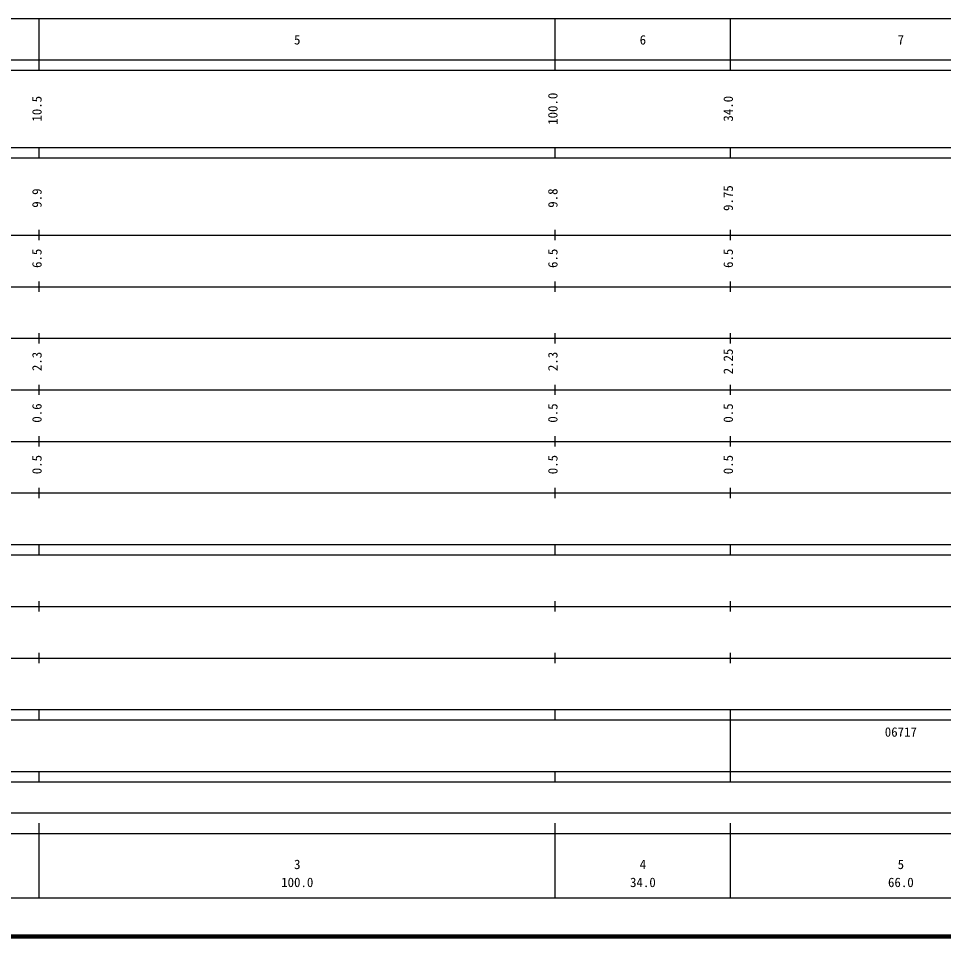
# Model space of a CAD drawing. Units: millimetres on the paper, enlarged 1000 times. Extents: x 40000 to 680000, y 20000 to 380000.
# Drawn here: x 263968 to 443267, y 20000 to 198000 of the extents above; entities that cross this region are included whole.
import ezdxf
from ezdxf.enums import TextEntityAlignment as Align

# ---------------------------------------------------------------- set-up
doc = ezdxf.new("R2010")
doc.units = ezdxf.units.MM
doc.header["$LTSCALE"] = 1000
doc.layers.add('M-TTL', color=2, linetype='Continuous', lineweight=140)
doc.layers.add('M-TTL-BAND', color=7, linetype='Continuous', lineweight=25)
doc.styles.add('ＭＳ ゴシック', font='')
doc.styles.get('ＭＳ ゴシック').set_extended_font_data('MS Gothic')

msp = doc.modelspace()

# ---------------------------------------------------------------- linework, layer by layer
at = {"layer": 'M-TTL'}
msp.add_line((40000, 20000), (680000, 20000), dxfattribs=at)
at = {"layer": 'M-TTL-BAND'}
for p, q in [((68000, 198000), (579000, 198000)), ((268000, 188000), (268000, 198000)), ((368000, 188000), (368000, 198000)), ((402000, 188000), (402000, 198000)), ((40000, 190000), (579000, 190000)), ((40000, 188000), (579000, 188000)), ((40000, 173000), (579000, 173000)), ((268000, 171000), (268000, 173000)), ((368000, 171000), (368000, 173000)), ((402000, 171000), (402000, 173000)), ((40000, 171000), (579000, 171000)), ((40000, 156000), (579000, 156000)), ((268000, 155000), (268000, 157000)), ((368000, 155000), (368000, 157000)), ((402000, 155000), (402000, 157000)), ((46000, 146000), (579000, 146000)), ((268000, 145000), (268000, 147000)), ((368000, 145000), (368000, 147000)), ((402000, 145000), (402000, 147000)), ((268000, 135000), (268000, 137000)), ((368000, 135000), (368000, 137000)), ((402000, 135000), (402000, 137000)), ((52000, 136000), (579000, 136000)), ((46000, 126000), (579000, 126000)), ((268000, 125000), (268000, 127000)), ((368000, 125000), (368000, 127000)), ((402000, 125000), (402000, 127000)), ((268000, 115000), (268000, 117000)), ((368000, 115000), (368000, 117000)), ((402000, 115000), (402000, 117000)), ((52000, 116000), (579000, 116000)), ((46000, 106000), (579000, 106000)), ((268000, 105000), (268000, 107000)), ((368000, 105000), (368000, 107000)), ((402000, 105000), (402000, 107000)), ((40000, 96000), (579000, 96000)), ((268000, 94000), (268000, 96000)), ((368000, 94000), (368000, 96000)), ((402000, 94000), (402000, 96000)), ((40000, 94000), (579000, 94000)), ((268000, 83000), (268000, 85000)), ((368000, 83000), (368000, 85000)), ((402000, 83000), (402000, 85000)), ((49000, 84000), (579000, 84000)), ((40000, 74000), (579000, 74000)), ((268000, 73000), (268000, 75000)), ((368000, 73000), (368000, 75000)), ((402000, 73000), (402000, 75000)), ((40000, 64000), (579000, 64000)), ((268000, 62000), (268000, 64000)), ((368000, 62000), (368000, 64000)), ((402000, 62000), (402000, 64000)), ((40000, 62000), (579000, 62000)), ((402000, 52000), (402000, 62000)), ((40000, 52000), (579000, 52000)), ((268000, 50000), (268000, 52000)), ((368000, 50000), (368000, 52000)), ((402000, 50000), (402000, 52000)), ((40000, 50000), (579000, 50000)), ((71000, 44000), (565000, 44000)), ((268000, 27500), (268000, 42000)), ((368000, 27500), (368000, 42000)), ((402000, 27500), (402000, 42000)), ((40000, 40000), (579000, 40000)), ((68000, 27500), (579000, 27500))]:
    msp.add_line(p, q, dxfattribs=at)

# ---------------------------------------------------------------- texts
at = {"layer": 'M-TTL-BAND', "style": 'ＭＳ ゴシック'}
for s, p in [('5', (318000, 192405)), ('6', (385000, 192405)), ('7', (435000, 192405)), ('3', (318000, 32523)), ('4', (385000, 32523)), ('5', (435000, 32523)), ('100.0', (318000, 29033)), ('34.0', (385000, 29033)), ('66.0', (435000, 29033))]:
    msp.add_text(s, height=1833, dxfattribs=at).set_placement(p, align=Align.BOTTOM_CENTER)
for s, p in [('100.0', (369000, 180500)), ('10.5', (269000, 180500)), ('34.0', (403000, 180500)), ('9.75', (403000, 163174)), ('9.9', (269000, 163174)), ('9.8', (369000, 163174)), ('6.5', (269000, 151500)), ('6.5', (369000, 151500)), ('6.5', (403000, 151500)), ('2.3', (269000, 131500)), ('2.3', (369000, 131500)), ('2.25', (403000, 131500)), ('0.6', (269000, 121500)), ('0.5', (369000, 121500)), ('0.5', (403000, 121500)), ('0.5', (269000, 111500)), ('0.5', (369000, 111500)), ('0.5', (403000, 111500))]:
    msp.add_text(s, height=1833, rotation=90, dxfattribs=at).set_placement(p, align=Align.BOTTOM_CENTER)
msp.add_text('06717', height=1833, dxfattribs=at).set_placement((435000, 59655), align=Align.MIDDLE_CENTER)

doc.saveas('drawing.dxf')
